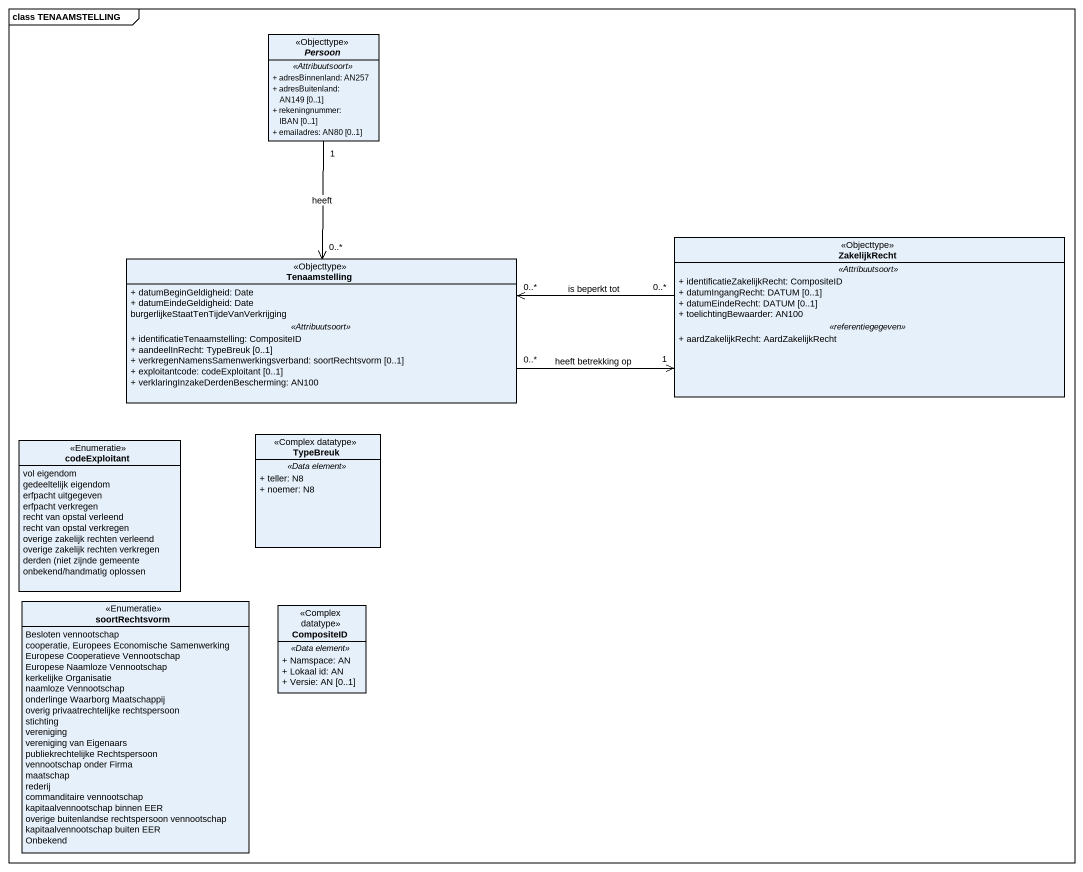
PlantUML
@startuml
mainframe class TENAAMSTELLING
hide circle
hide empty members
skinparam classAttributeIconSize 0
abstract class Persoon <<Objecttype>> {
  .. <<Attribuutsoort>> ..
  + adresBinnenland: AN257
  + adresBuitenland: AN149 [0..1]
  + rekeningnummer: IBAN [0..1]
  + emailadres: AN80 [0..1]
}
class ZakelijkRecht <<Objecttype>> {
  .. <<Attribuutsoort>> ..
  + identificatieZakelijkRecht: CompositeID
  + datumIngangRecht: DATUM [0..1]
  + datumEindeRecht: DATUM [0..1]
  + toelichtingBewaarder: AN100
  .. <<referentiegegeven>> ..
  + aardZakelijkRecht: AardZakelijkRecht
}
class Tenaamstelling <<Objecttype>> {
  + datumBeginGeldigheid: Date
  + datumEindeGeldigheid: Date
  burgerlijkeStaatTenTijdeVanVerkrijging
  .. <<Attribuutsoort>> ..
  + identificatieTenaamstelling: CompositeID
  + aandeelInRecht: TypeBreuk [0..1]
  + verkregenNamensSamenwerkingsverband: soortRechtsvorm [0..1]
  + exploitantcode: codeExploitant [0..1]
  + verklaringInzakeDerdenBescherming: AN100
}
class TypeBreuk <<Complex datatype>> {
  .. <<Data element>> ..
  + teller: N8
  + noemer: N8
}
enum codeExploitant <<Enumeratie>> {
  vol eigendom
  gedeeltelijk eigendom
  erfpacht uitgegeven
  erfpacht verkregen
  recht van opstal verleend
  recht van opstal verkregen
  overige zakelijk rechten verleend
  overige zakelijk rechten verkregen
  {field} derden (niet zijnde gemeente
  onbekend/handmatig oplossen
}
enum soortRechtsvorm <<Enumeratie>> {
  Besloten vennootschap
  cooperatie, Europees Economische Samenwerking
  Europese Cooperatieve Vennootschap
  Europese Naamloze Vennootschap
  kerkelijke Organisatie
  naamloze Vennootschap
  onderlinge Waarborg Maatschappij
  overig privaatrechtelijke rechtspersoon
  stichting
  vereniging
  vereniging van Eigenaars
  publiekrechtelijke Rechtspersoon
  vennootschap onder Firma
  maatschap
  rederij
  commanditaire vennootschap
  kapitaalvennootschap binnen EER
  overige buitenlandse rechtspersoon vennootschap
  kapitaalvennootschap buiten EER
  Onbekend
}
class CompositeID <<Complex datatype>> {
  .. <<Data element>> ..
  + Namspace: AN
  + Lokaal id: AN
  + Versie: AN [0..1]
}
Persoon "1" --> "0..*" Tenaamstelling : heeft
ZakelijkRecht "0..*" -left-> "0..*" Tenaamstelling : is beperkt tot
Tenaamstelling "0..*" -right-> "1" ZakelijkRecht : heeft betrekking op
@enduml
